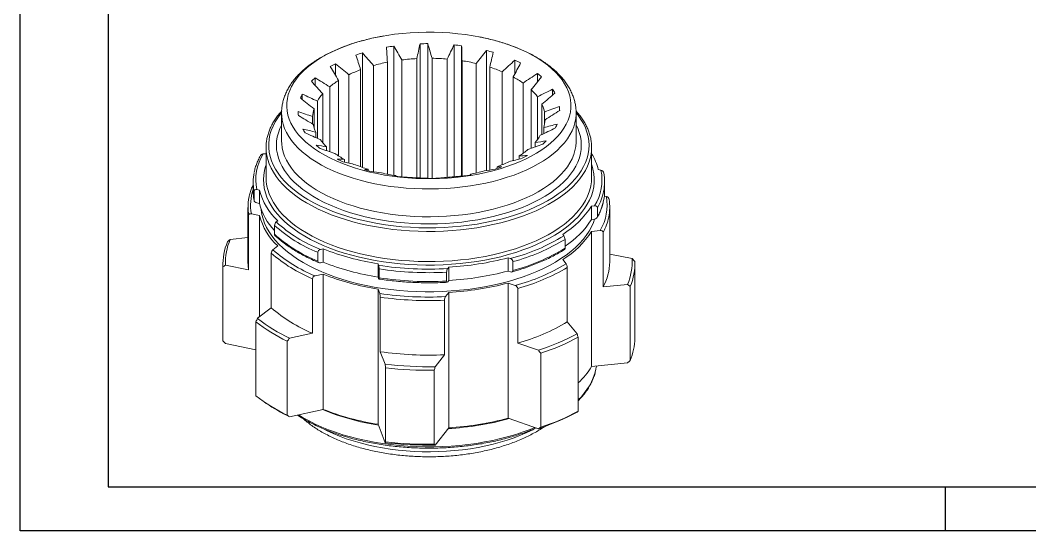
# Model space of a CAD drawing. Header units: millimetres. Extents: x 2521 to 2789, y 1164 to 1354.
# Drawn here: x 2520.6 to 2667.1, y 1164.3 to 1238.3 of the extents above; entities that cross this region are included whole.
import ezdxf

# ---------------------------------------------------------------- set-up
doc = ezdxf.new("R2010")
doc.units = ezdxf.units.MM
doc.linetypes.add('ACAD_ISO05W100', pattern=[33, 24, -3, 0, -3, 0, -3])
doc.layers.add('AM_BOR', color=2, linetype='ACAD_ISO05W100', lineweight=35)

# ---------------------------------------------------------------- blocks, each defined once
blk = doc.blocks.new('A3 ZTL')
for p, q in [((19.57, 280.82), (19.57, 9.78)), ((19.57, 9.78), (401.17, 9.78))]:
    blk.add_line(p, q)
at = {"layer": 'AM_BOR', "color": 135, "linetype": 'Continuous', "lineweight": 25}
for p, q in [((0, 0), (0, 290.61)), ((410.96, 0), (0, 0))]:
    blk.add_line(p, q, dxfattribs=at)
at = {"layer": 'AM_BOR', "color": 135, "lineweight": 25}
blk.add_line((205.48, 9.78), (205.48, 0), dxfattribs=at)

msp = doc.modelspace()

# ---------------------------------------------------------------- linework, layer by layer
at = {"color": 7, "linetype": 'Continuous', "lineweight": 15}
for p, q in [((2574.821, 1215.822), (2574.821, 1234.578)), ((2578.605, 1215.446), (2578.605, 1234.91)), ((2579.729, 1215.402), (2579.729, 1234.932)), ((2583.55, 1215.628), (2583.55, 1234.749)), ((2584.647, 1215.713), (2584.647, 1234.62)), ((2588.247, 1216.522), (2588.247, 1233.934)), ((2570.259, 1216.975), (2570.259, 1233.581)), ((2575.966, 1215.592), (2575.966, 1232.565)), ((2578.148, 1232.757), (2578.148, 1215.467)), ((2580.347, 1215.384), (2580.347, 1232.8)), ((2582.552, 1232.694), (2582.552, 1215.53)), ((2584.698, 1215.716), (2584.698, 1232.443)), ((2592.373, 1230.536), (2592.373, 1232.521)), ((2566.353, 1230.316), (2566.353, 1232.01)), ((2569.989, 1231.151), (2569.989, 1217.073)), ((2571.852, 1216.333), (2571.852, 1231.754)), ((2573.863, 1232.23), (2573.863, 1215.993)), ((2586.774, 1232.047), (2586.774, 1216.177)), ((2588.72, 1216.599), (2588.72, 1231.518)), ((2590.527, 1230.859), (2590.527, 1217.365)), ((2563.369, 1228.883), (2563.369, 1229.972)), ((2566.789, 1229.591), (2566.789, 1218.633)), ((2568.285, 1217.587), (2568.285, 1230.422)), ((2592.141, 1217.969), (2592.141, 1230.088)), ((2595.649, 1229.381), (2595.649, 1230.605)), ((2565.509, 1219.249), (2565.509, 1228.661)), ((2593.555, 1229.211), (2593.555, 1219.013)), ((2594.727, 1219.729), (2594.727, 1228.251)), ((2597.851, 1227.477), (2597.851, 1228.319)), ((2561.511, 1226.843), (2561.511, 1227.606)), ((2563.713, 1221.193), (2563.713, 1226.589)), ((2564.482, 1227.658), (2564.482, 1220.566)), ((2595.651, 1227.215), (2595.651, 1221.009)), ((2563.225, 1225.484), (2563.225, 1222.74)), ((2596.301, 1221.75), (2596.301, 1226.132)), ((2596.674, 1225.008), (2596.674, 1223.216)), ((2598.828, 1225.21), (2598.828, 1225.817)), ((2558.514, 1224.854), (2558.514, 1220.825)), ((2563.02, 1223.265), (2563.02, 1224.348)), ((2601.264, 1220.825), (2601.264, 1224.854)), ((2563.476, 1221.299), (2563.476, 1222.092)), ((2596.552, 1222.74), (2596.552, 1221.872)), ((2595.295, 1220.566), (2595.295, 1219.935)), ((2556.264, 1219.86), (2556.264, 1215.489)), ((2565.05, 1219.401), (2565.05, 1219.973)), ((2603.514, 1215.489), (2603.514, 1219.86)), ((2555.846, 1218.925), (2556.264, 1218.967)), ((2567.636, 1217.737), (2567.636, 1218.136)), ((2592.988, 1218.633), (2592.988, 1218.188)), ((2571.057, 1216.504), (2571.057, 1216.706)), ((2589.788, 1217.073), (2589.788, 1216.817)), ((2604.865, 1216.574), (2604.469, 1216.656)), ((2554.389, 1214.846), (2554.389, 1213.56)), ((2585.914, 1215.993), (2585.914, 1215.885)), ((2605.389, 1213.56), (2605.389, 1214.846)), ((2554.519, 1212.235), (2554.519, 1213.521)), ((2554.912, 1213.761), (2555.308, 1213.679)), ((2555.308, 1213.679), (2555.308, 1211.751)), ((2555.308, 1211.751), (2554.912, 1211.832)), ((2605.65, 1212.748), (2605.347, 1212.81)), ((2553.639, 1211.182), (2553.639, 1203.274)), ((2554.127, 1210.258), (2555.308, 1210.015)), ((2603.931, 1211.41), (2603.513, 1211.367)), ((2603.513, 1211.367), (2603.513, 1209.439)), ((2604.347, 1209.845), (2604.347, 1211.131)), ((2606.139, 1203.274), (2606.139, 1211.182)), ((2553.736, 1202.11), (2553.736, 1210.018)), ((2555.308, 1210.015), (2555.308, 1195.314)), ((2557.729, 1209.068), (2557.966, 1209.251)), ((2603.513, 1209.439), (2603.931, 1209.481)), ((2557.493, 1207.28), (2557.493, 1208.566)), ((2604.761, 1207.83), (2603.513, 1207.703)), ((2603.513, 1207.703), (2603.513, 1188.095)), ((2605.174, 1199.643), (2605.174, 1207.551)), ((2551.068, 1206.545), (2553.639, 1206.807)), ((2599.481, 1207.066), (2599.313, 1207.268)), ((2599.647, 1205.258), (2599.647, 1206.544)), ((2557.024, 1196.633), (2557.024, 1204.54)), ((2557.258, 1205.042), (2557.966, 1205.586)), ((2563.769, 1203.384), (2563.769, 1204.669)), ((2564.159, 1205.077), (2564.55, 1205.163)), ((2564.55, 1205.163), (2564.55, 1203.235)), ((2609.387, 1203.748), (2606.139, 1204.418)), ((2550.001, 1202.953), (2550.001, 1192.217)), ((2564.55, 1203.235), (2564.159, 1203.148)), ((2572.593, 1202.785), (2572.51, 1203)), ((2572.51, 1203), (2572.51, 1201.071)), ((2591.73, 1203.754), (2591.376, 1203.877)), ((2591.376, 1203.877), (2591.376, 1201.948)), ((2592.083, 1202.026), (2592.083, 1203.311)), ((2599.814, 1203.001), (2599.313, 1203.603)), ((2609.776, 1192.217), (2609.776, 1202.953)), ((2550.011, 1191.821), (2550.011, 1202.557)), ((2550.39, 1202.8), (2553.736, 1202.11)), ((2563.381, 1201.241), (2564.55, 1201.499)), ((2564.55, 1201.499), (2564.55, 1181.891)), ((2572.675, 1200.963), (2572.675, 1202.249)), ((2582.462, 1200.494), (2582.462, 1201.78)), ((2582.62, 1202.304), (2582.778, 1202.507)), ((2582.778, 1202.507), (2582.778, 1200.579)), ((2591.376, 1201.948), (2591.73, 1201.826)), ((2599.979, 1194.573), (2599.979, 1202.48)), ((2562.994, 1192.927), (2562.994, 1200.834)), ((2572.51, 1201.071), (2572.593, 1200.856)), ((2582.778, 1200.579), (2582.62, 1200.375)), ((2592.433, 1199.847), (2591.376, 1200.212)), ((2591.376, 1200.212), (2591.376, 1180.604)), ((2608.709, 1200.003), (2605.174, 1199.643)), ((2572.757, 1198.693), (2572.51, 1199.335)), ((2572.51, 1199.335), (2572.51, 1179.728)), ((2582.305, 1198.235), (2582.778, 1198.843)), ((2582.778, 1198.843), (2582.778, 1179.235)), ((2592.783, 1191.498), (2592.783, 1199.405)), ((2609.11, 1188.986), (2609.11, 1199.722)), ((2572.838, 1190.251), (2572.838, 1198.159)), ((2582.149, 1189.805), (2582.149, 1197.712)), ((2555.018, 1195.091), (2557.024, 1196.633)), ((2554.79, 1183.859), (2554.79, 1194.595)), ((2601.398, 1192.867), (2599.979, 1194.573)), ((2559.681, 1192.196), (2562.994, 1192.927)), ((2550.001, 1192.217), (2550.011, 1191.821)), ((2554.79, 1190.514), (2550.39, 1191.421)), ((2559.305, 1181.056), (2559.305, 1191.792)), ((2595.777, 1190.465), (2592.783, 1191.498)), ((2601.559, 1181.616), (2601.559, 1192.352)), ((2573.537, 1188.43), (2572.838, 1190.251)), ((2580.809, 1188.082), (2582.149, 1189.805)), ((2596.117, 1179.29), (2596.117, 1190.026)), ((2603.513, 1188.095), (2608.709, 1188.624)), ((2573.616, 1177.166), (2573.616, 1187.902)), ((2580.657, 1176.829), (2580.657, 1187.565)), ((2555.998, 1182.968), (2556.298, 1182.762)), ((2564.55, 1181.891), (2559.681, 1180.817)), ((2572.51, 1179.728), (2573.537, 1177.051)), ((2591.376, 1180.604), (2595.777, 1179.086)), ((2582.778, 1179.235), (2580.809, 1176.703))]:
    msp.add_line(p, q, dxfattribs=at)
at = {"color": 7, "linetype": 'Continuous', "lineweight": 15, "flags": 128}
for points in [[(2570.263, 1216.573), (2569.255, 1216.866), (2568.281, 1217.187), (2567.343, 1217.536), (2566.445, 1217.912), (2565.589, 1218.312), (2564.778, 1218.737), (2564.015, 1219.185), (2563.302, 1219.654), (2562.64, 1220.143), (2562.033, 1220.65), (2561.483, 1221.174), (2560.99, 1221.714), (2560.556, 1222.266), (2560.184, 1222.83), (2559.873, 1223.404), (2559.626, 1223.986), (2559.442, 1224.574), (2559.322, 1225.167), (2559.267, 1225.762), (2559.277, 1226.358), (2559.352, 1226.953), (2559.492, 1227.544), (2559.696, 1228.131), (2559.963, 1228.71), (2560.293, 1229.282), (2560.684, 1229.842), (2561.136, 1230.391), (2561.647, 1230.925), (2562.216, 1231.444), (2562.84, 1231.946), (2563.517, 1232.429), (2564.247, 1232.892), (2565.025, 1233.332), (2565.85, 1233.75), (2566.719, 1234.143), (2567.63, 1234.511), (2568.58, 1234.851), (2569.564, 1235.164), (2570.582, 1235.447), (2571.628, 1235.701), (2572.701, 1235.925), (2573.796, 1236.116), (2574.911, 1236.276), (2576.041, 1236.404), (2577.183, 1236.499), (2578.334, 1236.56), (2579.489, 1236.588), (2580.646, 1236.583), (2581.801, 1236.545), (2582.949, 1236.473), (2584.088, 1236.368), (2585.214, 1236.23), (2586.323, 1236.06), (2587.411, 1235.859), (2588.476, 1235.626), (2589.514, 1235.363), (2590.522, 1235.07), (2591.496, 1234.748), (2592.434, 1234.399), (2593.332, 1234.024), (2594.188, 1233.623), (2594.999, 1233.198), (2595.762, 1232.75), (2596.475, 1232.281), (2597.137, 1231.792), (2597.744, 1231.285), (2598.294, 1230.761), (2598.787, 1230.222), (2599.221, 1229.67), (2599.593, 1229.105), (2599.904, 1228.531), (2600.151, 1227.949), (2600.335, 1227.361), (2600.455, 1226.768), (2600.51, 1226.173), (2600.5, 1225.577), (2600.425, 1224.983), (2600.285, 1224.391), (2600.081, 1223.805), (2599.814, 1223.225), (2599.484, 1222.654), (2599.093, 1222.093), (2598.641, 1221.545), (2598.13, 1221.01), (2597.561, 1220.491), (2596.937, 1219.989), (2596.26, 1219.507), (2595.53, 1219.044), (2594.752, 1218.603), (2593.927, 1218.185), (2593.058, 1217.792), (2592.147, 1217.425), (2591.197, 1217.084), (2590.213, 1216.772), (2589.195, 1216.488), (2588.149, 1216.234), (2587.076, 1216.011), (2585.981, 1215.819), (2584.866, 1215.659), (2583.736, 1215.532), (2582.594, 1215.437), (2581.443, 1215.375), (2580.288, 1215.347), (2579.131, 1215.352), (2577.976, 1215.391), (2576.828, 1215.463), (2575.689, 1215.568), (2574.563, 1215.705), (2573.454, 1215.875), (2572.366, 1216.077), (2571.301, 1216.31), (2570.263, 1216.573)], [(2603.946, 1209.484), (2603.766, 1208.981), (2603.483, 1208.351), (2603.136, 1207.73), (2602.728, 1207.118), (2602.26, 1206.518), (2601.732, 1205.932), (2601.146, 1205.36), (2600.504, 1204.805), (2599.807, 1204.267), (2599.057, 1203.748), (2598.257, 1203.251), (2597.408, 1202.774), (2596.512, 1202.322), (2595.572, 1201.893), (2594.591, 1201.49), (2593.571, 1201.113), (2592.514, 1200.764), (2591.424, 1200.444), (2590.303, 1200.153), (2589.155, 1199.892), (2587.982, 1199.661), (2586.788, 1199.462), (2585.575, 1199.295), (2584.348, 1199.161), (2583.108, 1199.059), (2581.86, 1198.99), (2580.607, 1198.954), (2579.351, 1198.952), (2578.098, 1198.983), (2576.849, 1199.047), (2575.608, 1199.144), (2574.378, 1199.274), (2573.163, 1199.436), (2571.966, 1199.631), (2570.79, 1199.856), (2569.638, 1200.113), (2568.513, 1200.4), (2567.418, 1200.716), (2566.357, 1201.061), (2565.331, 1201.434), (2564.344, 1201.833), (2563.398, 1202.258), (2562.496, 1202.708), (2561.64, 1203.18), (2560.832, 1203.675), (2560.075, 1204.191), (2559.37, 1204.726), (2558.72, 1205.279), (2558.126, 1205.849), (2557.59, 1206.433), (2557.113, 1207.031), (2556.696, 1207.641), (2556.34, 1208.261), (2556.048, 1208.889), (2555.818, 1209.525), (2555.652, 1210.166), (2555.551, 1210.81), (2555.536, 1210.963)], [(2553.736, 1202.11), (2553.661, 1202.714), (2553.639, 1203.274)], [(2604.14, 1187.74), (2604.143, 1187.758), (2604.209, 1188.166)]]:
    msp.add_lwpolyline(points, dxfattribs=at)
at = {"color": 8, "linetype": 'Continuous', "lineweight": 15, "flags": 128}
for points in [[(2558.5, 1224.877), (2558.412, 1224.769), (2557.972, 1224.179), (2557.593, 1223.578), (2557.276, 1222.967), (2557.022, 1222.349), (2556.832, 1221.724), (2556.706, 1221.095), (2556.645, 1220.464), (2556.648, 1219.832), (2556.717, 1219.2), (2556.85, 1218.572), (2557.047, 1217.948), (2557.307, 1217.33), (2557.631, 1216.72), (2558.017, 1216.12), (2558.463, 1215.531), (2558.97, 1214.956), (2559.534, 1214.394), (2560.156, 1213.849), (2560.832, 1213.322), (2561.562, 1212.813), (2562.342, 1212.325), (2563.172, 1211.859), (2564.048, 1211.416), (2564.968, 1210.998), (2565.93, 1210.605), (2566.931, 1210.239), (2567.968, 1209.901), (2569.038, 1209.591)], [(2569.913, 1215.118), (2568.887, 1215.416), (2567.894, 1215.742), (2566.937, 1216.096), (2566.02, 1216.477), (2565.145, 1216.883), (2564.315, 1217.314), (2563.532, 1217.767), (2562.799, 1218.242), (2562.118, 1218.737), (2561.49, 1219.25), (2560.919, 1219.781), (2560.405, 1220.326), (2559.95, 1220.886), (2559.556, 1221.458), (2559.224, 1222.04), (2558.954, 1222.63), (2558.748, 1223.228), (2558.606, 1223.83), (2558.529, 1224.435), (2558.514, 1224.861)], [(2569.038, 1209.591), (2570.138, 1209.311), (2571.266, 1209.061), (2572.417, 1208.842), (2573.59, 1208.655), (2574.779, 1208.5), (2575.984, 1208.377), (2577.199, 1208.288), (2578.421, 1208.231), (2579.648, 1208.208), (2580.875, 1208.218), (2582.1, 1208.261), (2583.318, 1208.338), (2584.527, 1208.448), (2585.723, 1208.59), (2586.902, 1208.765), (2588.063, 1208.972), (2589.2, 1209.209), (2590.311, 1209.478), (2591.393, 1209.776), (2592.444, 1210.103), (2593.459, 1210.459), (2594.436, 1210.841), (2595.373, 1211.249), (2596.267, 1211.683), (2597.115, 1212.14), (2597.915, 1212.619), (2598.665, 1213.12), (2599.362, 1213.64), (2600.006, 1214.178), (2600.593, 1214.734), (2601.122, 1215.304), (2601.592, 1215.888), (2602.002, 1216.484), (2602.35, 1217.09), (2602.636, 1217.705), (2602.858, 1218.327), (2603.016, 1218.954), (2603.11, 1219.584), (2603.138, 1220.216), (2603.103, 1220.848), (2603.002, 1221.478), (2602.837, 1222.104), (2602.608, 1222.725), (2602.316, 1223.339), (2601.961, 1223.945), (2601.544, 1224.539), (2601.273, 1224.881)], [(2601.264, 1224.86), (2601.26, 1224.666), (2601.208, 1224.06), (2601.091, 1223.457), (2600.909, 1222.857), (2600.663, 1222.264), (2600.355, 1221.678), (2599.984, 1221.102), (2599.552, 1220.538), (2599.061, 1219.987), (2598.511, 1219.45), (2597.905, 1218.93), (2597.244, 1218.428), (2596.53, 1217.945), (2595.766, 1217.483), (2594.953, 1217.044), (2594.095, 1216.629), (2593.194, 1216.238), (2592.252, 1215.874), (2591.272, 1215.537), (2590.259, 1215.228), (2589.213, 1214.948), (2588.139, 1214.699), (2587.041, 1214.48), (2585.92, 1214.293), (2584.781, 1214.138), (2583.628, 1214.015), (2582.463, 1213.925), (2581.29, 1213.869), (2580.113, 1213.846), (2578.935, 1213.856), (2577.76, 1213.9), (2576.592, 1213.977), (2575.433, 1214.087), (2574.288, 1214.23), (2573.161, 1214.405), (2572.053, 1214.612), (2570.969, 1214.849), (2569.913, 1215.118)], [(2569.563, 1210.104), (2568.519, 1210.406), (2567.508, 1210.738), (2566.533, 1211.097), (2565.598, 1211.483), (2564.704, 1211.894), (2563.855, 1212.329), (2563.053, 1212.788), (2562.301, 1213.268), (2561.6, 1213.769), (2560.953, 1214.288), (2560.361, 1214.825), (2559.826, 1215.377), (2559.351, 1215.944), (2558.935, 1216.522), (2558.581, 1217.112), (2558.29, 1217.711), (2558.062, 1218.317), (2557.898, 1218.928), (2557.798, 1219.543), (2557.764, 1220.16), (2557.794, 1220.777), (2557.889, 1221.392), (2558.048, 1222.004), (2558.272, 1222.61), (2558.514, 1223.124)], [(2601.264, 1223.124), (2601.487, 1222.653), (2601.715, 1222.047), (2601.879, 1221.436), (2601.979, 1220.821), (2602.013, 1220.204), (2601.983, 1219.587), (2601.888, 1218.972), (2601.729, 1218.36), (2601.505, 1217.754), (2601.218, 1217.155), (2600.869, 1216.564), (2600.458, 1215.985), (2599.987, 1215.417), (2599.456, 1214.864), (2598.869, 1214.326), (2598.225, 1213.805), (2597.528, 1213.303), (2596.779, 1212.822), (2595.981, 1212.361), (2595.135, 1211.924), (2594.245, 1211.511), (2593.312, 1211.124), (2592.34, 1210.763), (2591.332, 1210.429), (2590.29, 1210.124), (2589.217, 1209.849), (2588.118, 1209.604), (2586.994, 1209.39), (2585.849, 1209.208), (2584.687, 1209.058), (2583.51, 1208.94), (2582.323, 1208.856), (2581.129, 1208.805), (2579.931, 1208.787), (2578.734, 1208.802), (2577.539, 1208.851), (2576.351, 1208.933), (2575.174, 1209.048), (2574.011, 1209.196), (2572.865, 1209.376), (2571.739, 1209.588), (2570.637, 1209.831), (2569.563, 1210.104)], [(2558.514, 1220.825), (2558.529, 1220.406), (2558.606, 1219.801), (2558.748, 1219.198), (2558.954, 1218.601), (2559.224, 1218.01), (2559.556, 1217.428), (2559.95, 1216.857), (2560.405, 1216.297), (2560.919, 1215.751), (2561.49, 1215.221), (2562.118, 1214.707), (2562.799, 1214.212), (2563.532, 1213.737), (2564.315, 1213.284), (2565.145, 1212.854), (2566.02, 1212.447), (2566.937, 1212.067), (2567.894, 1211.713), (2568.887, 1211.386), (2569.913, 1211.088)], [(2569.913, 1211.088), (2570.969, 1210.82), (2572.053, 1210.582), (2573.161, 1210.375), (2574.288, 1210.2), (2575.433, 1210.058), (2576.592, 1209.948), (2577.76, 1209.871), (2578.935, 1209.827), (2580.113, 1209.816), (2581.29, 1209.839), (2582.463, 1209.896), (2583.628, 1209.986), (2584.781, 1210.108), (2585.92, 1210.263), (2587.041, 1210.45), (2588.139, 1210.669), (2589.213, 1210.919), (2590.259, 1211.198), (2591.272, 1211.507), (2592.252, 1211.844), (2593.194, 1212.209), (2594.095, 1212.599), (2594.953, 1213.015), (2595.766, 1213.454), (2596.53, 1213.916), (2597.244, 1214.398), (2597.905, 1214.9), (2598.511, 1215.421), (2599.061, 1215.957), (2599.552, 1216.508), (2599.984, 1217.073), (2600.355, 1217.649), (2600.663, 1218.234), (2600.909, 1218.828), (2601.091, 1219.427), (2601.208, 1220.031), (2601.26, 1220.637), (2601.264, 1220.825)], [(2568.863, 1209.099), (2567.784, 1209.411), (2566.739, 1209.752), (2565.73, 1210.12), (2564.76, 1210.515), (2563.831, 1210.935), (2562.946, 1211.381), (2562.107, 1211.849), (2561.318, 1212.339), (2560.579, 1212.85), (2559.893, 1213.38), (2559.262, 1213.928), (2558.687, 1214.492), (2558.171, 1215.071), (2557.714, 1215.663), (2557.318, 1216.266), (2556.983, 1216.88), (2556.712, 1217.501), (2556.504, 1218.129), (2556.373, 1218.693)], [(2603.4, 1218.67), (2603.346, 1218.415), (2603.167, 1217.785), (2602.925, 1217.161), (2602.619, 1216.543), (2602.25, 1215.935), (2601.821, 1215.338), (2601.331, 1214.753), (2600.783, 1214.182), (2600.177, 1213.626), (2599.516, 1213.088), (2598.801, 1212.568), (2598.034, 1212.068), (2597.217, 1211.59), (2596.353, 1211.134), (2595.444, 1210.702), (2594.492, 1210.296), (2593.5, 1209.915), (2592.471, 1209.562), (2591.407, 1209.237), (2590.312, 1208.941), (2589.188, 1208.675), (2588.038, 1208.44), (2586.867, 1208.236), (2585.676, 1208.063), (2584.469, 1207.924), (2583.25, 1207.816), (2582.021, 1207.742), (2580.787, 1207.701), (2579.55, 1207.694), (2578.315, 1207.72), (2577.083, 1207.779), (2575.859, 1207.871), (2574.646, 1207.996), (2573.448, 1208.154), (2572.267, 1208.343), (2571.107, 1208.564), (2569.971, 1208.817), (2568.863, 1209.099)], [(2568.688, 1204.235), (2567.601, 1204.549), (2566.548, 1204.892), (2565.53, 1205.263), (2564.551, 1205.66), (2563.614, 1206.083), (2562.72, 1206.53), (2561.873, 1207.001), (2561.074, 1207.493), (2560.326, 1208.006), (2559.631, 1208.539), (2558.99, 1209.089), (2558.406, 1209.656), (2557.879, 1210.238), (2557.412, 1210.833), (2557.006, 1211.44), (2556.661, 1212.056), (2556.379, 1212.682), (2556.16, 1213.313), (2556.005, 1213.95), (2555.915, 1214.59), (2555.889, 1215.232), (2555.928, 1215.873), (2556.031, 1216.513), (2556.199, 1217.149), (2556.264, 1217.344)], [(2603.514, 1217.344), (2603.516, 1217.338), (2603.702, 1216.704), (2603.825, 1216.065), (2603.883, 1215.424), (2603.877, 1214.782), (2603.806, 1214.141), (2603.67, 1213.503), (2603.47, 1212.87), (2603.207, 1212.242), (2602.881, 1211.623), (2602.493, 1211.013), (2602.043, 1210.415), (2601.535, 1209.829), (2600.967, 1209.257), (2600.343, 1208.702), (2599.664, 1208.164), (2598.932, 1207.644), (2598.148, 1207.145), (2597.315, 1206.668), (2596.435, 1206.214), (2595.51, 1205.784), (2594.543, 1205.379), (2593.537, 1205), (2592.494, 1204.649), (2591.417, 1204.326), (2590.309, 1204.032), (2589.173, 1203.769), (2588.012, 1203.536), (2586.829, 1203.335), (2585.627, 1203.165), (2584.409, 1203.028), (2583.18, 1202.923), (2581.942, 1202.852), (2580.698, 1202.814), (2579.452, 1202.809), (2578.207, 1202.837), (2576.966, 1202.898), (2575.734, 1202.993), (2574.513, 1203.121), (2573.306, 1203.281), (2572.117, 1203.473), (2570.949, 1203.696), (2569.805, 1203.951), (2568.688, 1204.235)], [(2556.383, 1214.268), (2556.504, 1213.758), (2556.712, 1213.13), (2556.983, 1212.508), (2557.318, 1211.895), (2557.714, 1211.291), (2558.171, 1210.699), (2558.687, 1210.121), (2559.262, 1209.556), (2559.893, 1209.009), (2560.579, 1208.478), (2561.318, 1207.968), (2562.107, 1207.477), (2562.946, 1207.009), (2563.831, 1206.564), (2564.76, 1206.143), (2565.73, 1205.748), (2566.739, 1205.38), (2567.784, 1205.039), (2568.863, 1204.727)], [(2568.863, 1204.727), (2569.971, 1204.445), (2571.107, 1204.193), (2572.267, 1203.972), (2573.448, 1203.782), (2574.646, 1203.624), (2575.859, 1203.499), (2577.083, 1203.407), (2578.315, 1203.348), (2579.55, 1203.322), (2580.787, 1203.33), (2582.021, 1203.371), (2583.25, 1203.445), (2584.469, 1203.552), (2585.676, 1203.692), (2586.867, 1203.864), (2588.038, 1204.068), (2589.188, 1204.303), (2590.312, 1204.569), (2591.407, 1204.865), (2592.471, 1205.19), (2593.5, 1205.544), (2594.492, 1205.924), (2595.444, 1206.331), (2596.353, 1206.763), (2597.217, 1207.218), (2598.034, 1207.697), (2598.801, 1208.197), (2599.516, 1208.716), (2600.177, 1209.255), (2600.783, 1209.81), (2601.331, 1210.381), (2601.821, 1210.966), (2602.25, 1211.564), (2602.619, 1212.172), (2602.925, 1212.789), (2603.167, 1213.414), (2603.346, 1214.044), (2603.403, 1214.313)], [(2560.952, 1181.098), (2561.64, 1180.68), (2562.496, 1180.207), (2563.398, 1179.758), (2564.344, 1179.333), (2565.331, 1178.933), (2566.357, 1178.561), (2567.418, 1178.216), (2568.513, 1177.899), (2569.638, 1177.612), (2570.79, 1177.356), (2571.966, 1177.13), (2573.163, 1176.936), (2574.378, 1176.773), (2575.608, 1176.643), (2576.849, 1176.546), (2578.098, 1176.482), (2579.351, 1176.451), (2580.607, 1176.454), (2581.86, 1176.489), (2583.108, 1176.558), (2584.348, 1176.66), (2585.575, 1176.795), (2586.788, 1176.962), (2587.982, 1177.161), (2589.155, 1177.391), (2590.303, 1177.652), (2591.424, 1177.943), (2592.514, 1178.264), (2593.571, 1178.613), (2594.591, 1178.989), (2595.267, 1179.262)], [(2564.606, 1179.055), (2565.145, 1178.781), (2566.02, 1178.375), (2566.937, 1177.994), (2567.894, 1177.64), (2568.887, 1177.314), (2569.913, 1177.016), (2570.969, 1176.748), (2572.053, 1176.51), (2573.161, 1176.303), (2574.288, 1176.128), (2575.433, 1175.985), (2576.592, 1175.875), (2577.76, 1175.798), (2578.935, 1175.754), (2580.113, 1175.744), (2581.29, 1175.767), (2582.463, 1175.824), (2583.628, 1175.913), (2584.781, 1176.036), (2585.92, 1176.191), (2587.041, 1176.378), (2588.139, 1176.597), (2589.213, 1176.846), (2590.259, 1177.126), (2591.272, 1177.435), (2592.252, 1177.772), (2593.194, 1178.136), (2594.095, 1178.527), (2594.953, 1178.942), (2595.129, 1179.034)]]:
    msp.add_lwpolyline(points, dxfattribs=at)
at = {"color": 7, "linetype": 'Continuous', "lineweight": 15}
for centre, radius, start, end in [((2579.831, 1201.082), 31.72, 93.04149, 96.99983), ((2579.897, 1200.378), 32.425, 85.30384, 89.20456), ((2580.404, 1204.287), 28.482, 77.07555, 81.32859), ((2576.669, 1213.158), 19.192, 110.36945, 115.90355), ((2578.991, 1206.077), 26.651, 101.09249, 105.53825), ((2582.277, 1211.057), 21.451, 67.38195, 72.52023), ((2573.165, 1219.474), 11.958, 122.21872, 129.80631), ((2585.53, 1217.862), 13.899, 54.73612, 61.59926), ((2589.177, 1222.369), 8.087, 36.81468, 46.66509), ((2569.678, 1223.112), 6.904, 138.81066, 149.7577), ((2567.665, 1224.095), 4.652, 162.62781, 176.87537), ((2591.75, 1224.001), 5.026, 11.55846, 25.08993), ((2592.112, 1224.129), 4.652, 342.62781, 356.87537), ((2568.027, 1224.223), 5.026, 191.55846, 205.08993), ((2562.59, 1219.86), 6.326, 169.13459, 190.63525), ((2570.6, 1225.855), 8.087, 216.81468, 226.66509), ((2590.099, 1225.112), 6.904, 318.81066, 329.7577), ((2597.186, 1219.86), 6.327, 349.15451, 10.85143), ((2586.612, 1228.75), 11.958, 302.21872, 309.80631), ((2561.883, 1215.167), 7.111, 148.09716, 191.40602), ((2574.247, 1230.362), 13.899, 234.73612, 241.59926), ((2583.108, 1235.065), 19.192, 290.36945, 295.90355), ((2596.743, 1214.814), 7.943, 13.40741, 31.52387), ((2561.223, 1214.846), 6.834, 168.46415, 191.18351), ((2577.5, 1237.166), 21.451, 247.38195, 252.52023), ((2579.373, 1243.937), 28.482, 257.07555, 261.32859), ((2580.786, 1242.146), 26.651, 281.09249, 285.53825), ((2597.894, 1215.168), 7.111, 328.09716, 11.40602), ((2598.554, 1214.846), 6.834, 348.46415, 11.18351), ((2562.623, 1215.494), 6.359, 180.04288, 191.11102), ((2579.88, 1247.845), 32.425, 265.30384, 269.20456), ((2579.946, 1247.142), 31.72, 273.04149, 276.99983), ((2597.179, 1215.491), 6.335, 349.27512, 359.97699), ((2561.22, 1213.562), 6.832, 180.0164, 191.2036), ((2564.196, 1216.002), 9.187, 194.64829, 227.30317), ((2598.515, 1213.566), 6.873, 348.46722, 359.95083), ((2560.67, 1211.182), 7.031, 168.4082, 189.53259), ((2563.959, 1213.976), 8.933, 194.42376, 223.62753), ((2598.464, 1211.508), 7.292, 329.71314, 9.79005), ((2599.107, 1211.181), 7.031, 348.4082, 9.53259), ((2592.322, 1218.632), 13.342, 301.59905, 327.01102), ((2564.196, 1212.338), 9.187, 194.64829, 227.30317), ((2571.622, 1224.272), 20.595, 227.5803, 248.75509), ((2592.483, 1216.573), 13.137, 303.05198, 327.10535), ((2571.487, 1224.104), 20.911, 227.9941, 248.34129), ((2592.322, 1214.968), 13.342, 301.59905, 327.01102), ((2558.301, 1202.93), 8.299, 156.92328, 182.57991), ((2558.58, 1203.253), 8.202, 156.33617, 183.16701), ((2571.487, 1222.818), 20.911, 227.9941, 248.34129), ((2584.578, 1231.218), 28.38, 284.59712, 301.67587), ((2584.657, 1231.159), 28.82, 284.93107, 301.34193), ((2571.219, 1220.744), 21.542, 228.78051, 247.55488), ((2571.353, 1220.914), 21.227, 228.39392, 247.94146), ((2578.104, 1239.308), 36.737, 248.34955, 261.24142), ((2584.657, 1229.873), 28.82, 284.93107, 301.34193), ((2578.104, 1237.379), 36.737, 248.34955, 261.24142), ((2580.319, 1245.637), 43.199, 273.26372, 284.83123), ((2584.735, 1228.076), 29.26, 285.25371, 301.01928), ((2598.529, 1203.352), 7.61, 330.8336, 359.41661), ((2601.197, 1203.295), 8.202, 336.33617, 3.16701), ((2601.476, 1202.975), 8.299, 336.92328, 2.57991), ((2578.104, 1235.644), 36.737, 248.34955, 261.24142), ((2579.888, 1250.127), 47.901, 261.23959, 273.26881), ((2579.887, 1250.36), 48.649, 261.47445, 273.03395), ((2580.319, 1243.708), 43.199, 273.26372, 284.83123), ((2584.814, 1228.015), 29.699, 285.56565, 300.70734), ((2579.887, 1249.074), 48.649, 261.47445, 273.03395), ((2580.319, 1241.972), 43.199, 273.26372, 284.83123), ((2579.886, 1247.57), 49.395, 261.7014, 272.807), ((2579.885, 1247.8), 50.139, 261.92085, 272.58755), ((2571.219, 1212.837), 21.542, 228.78051, 247.55488), ((2569.939, 1213.959), 24.585, 231.96322, 244.37217), ((2570.07, 1214.133), 24.273, 231.67571, 244.65967), ((2584.814, 1220.108), 29.699, 285.56565, 300.70734), ((2585.481, 1222.338), 33.495, 287.90129, 298.37171), ((2585.557, 1222.27), 33.929, 288.13318, 298.13981), ((2601.437, 1192.251), 8.339, 336.95265, 359.76484), ((2579.885, 1239.893), 50.139, 261.92085, 272.58755), ((2579.878, 1244.647), 56.573, 263.56498, 270.94342), ((2579.877, 1244.867), 57.308, 263.7283, 270.7801), ((2593.948, 1194.034), 11.259, 312.53045, 328.16473), ((2569.939, 1203.223), 24.585, 231.96322, 244.37217), ((2570.905, 1204.258), 25.989, 235.80215, 244.41433), ((2578.104, 1216.036), 36.737, 248.34955, 261.24142), ((2585.481, 1210.959), 33.495, 287.90129, 298.37171), ((2585.557, 1211.534), 33.929, 288.13318, 298.13981), ((2580.319, 1222.365), 43.199, 273.26372, 284.83123), ((2579.878, 1233.268), 56.573, 263.56498, 270.94342), ((2579.877, 1234.131), 57.308, 263.7283, 270.7801)]:
    msp.add_arc(centre, radius, start, end, dxfattribs=at)
at = {"color": 8, "linetype": 'Continuous', "lineweight": 15}
for centre, radius, start, end in [((2561.035, 1211.505), 7.02, 161.2287, 190.22503), ((2597.548, 1215.093), 7.869, 329.76594, 348.165), ((2597.548, 1213.807), 7.869, 329.76617, 348.15368), ((2598.152, 1211.41), 8.013, 331.20871, 348.18049), ((2595.416, 1189.775), 8.958, 313.29183, 346.86891), ((2578.064, 1215.054), 35.878, 247.67425, 261.17435), ((2580.339, 1221.35), 42.313, 273.16338, 285.35198)]:
    msp.add_arc(centre, radius, start, end, dxfattribs=at)
at = {"color": 7, "linetype": 'Continuous', "lineweight": 15}
for points, knots in [([(2573.368, 1236.043), (2573.12, 1236.001), (2572.518, 1235.897), (2571.586, 1235.699), (2570.571, 1235.454), (2569.581, 1235.18), (2568.617, 1234.878), (2567.682, 1234.547), (2566.779, 1234.19), (2565.91, 1233.807), (2565.077, 1233.397), (2564.283, 1232.962), (2563.53, 1232.501), (2562.821, 1232.017), (2562.157, 1231.51), (2561.543, 1230.981), (2560.979, 1230.431), (2560.469, 1229.862), (2560.015, 1229.276), (2559.619, 1228.677), (2559.283, 1228.065), (2559.006, 1227.445), (2558.791, 1226.819), (2558.635, 1226.189), (2558.544, 1225.559), (2558.506, 1225.115), (2558.515, 1224.884), (2558.516, 1224.862)], [0, 0, 0, 0, 0.0297744, 0.0721212, 0.1145126, 0.156955, 0.1994549, 0.2420181, 0.2846495, 0.3273525, 0.3701281, 0.4129729, 0.4558784, 0.4988272, 0.5417852, 0.5846984, 0.6275021, 0.6701151, 0.7124442, 0.754394, 0.7958813, 0.8368514, 0.87729, 0.91723, 0.956749, 0.9959614, 1, 1, 1, 1]), ([(2601.257, 1224.862), (2601.257, 1225.007), (2601.256, 1225.361), (2601.187, 1225.922), (2601.062, 1226.542), (2600.877, 1227.156), (2600.637, 1227.762), (2600.339, 1228.361), (2599.985, 1228.95), (2599.574, 1229.528), (2599.108, 1230.094), (2598.587, 1230.645), (2598.012, 1231.179), (2597.386, 1231.695), (2596.711, 1232.191), (2595.99, 1232.664), (2595.224, 1233.115), (2594.417, 1233.541), (2593.572, 1233.942), (2592.691, 1234.317), (2591.776, 1234.665), (2590.83, 1234.985), (2589.856, 1235.279), (2588.855, 1235.542), (2587.965, 1235.751), (2587.4, 1235.86), (2587.185, 1235.901)], [0, 0, 0, 0, 0.0280125, 0.0682774, 0.108602, 0.149136, 0.1900089, 0.2313196, 0.2731279, 0.3154505, 0.3582624, 0.4015045, 0.4450956, 0.4889467, 0.532972, 0.577098, 0.6212662, 0.6654241, 0.7095453, 0.7536146, 0.7976242, 0.8415717, 0.885458, 0.9292864, 0.9730618, 1, 1, 1, 1]), ([(2558.527, 1225.152), (2558.403, 1225.014), (2558.113, 1224.69), (2557.719, 1224.163), (2557.336, 1223.578), (2557.012, 1222.982), (2556.743, 1222.379), (2556.538, 1221.769), (2556.42, 1221.344), (2556.387, 1221.121), (2556.384, 1221.104)], [0, 0, 0, 0, 0.1094706, 0.2568937, 0.404025, 0.5507804, 0.6970862, 0.8428955, 0.9882041, 1, 1, 1, 1]), ([(2603.391, 1221.103), (2603.386, 1221.135), (2603.35, 1221.372), (2603.227, 1221.811), (2603.019, 1222.416), (2602.749, 1223.014), (2602.424, 1223.606), (2602.041, 1224.187), (2601.653, 1224.703), (2601.369, 1225.019), (2601.252, 1225.15)], [0, 0, 0, 0, 0.0229948, 0.1675145, 0.3123562, 0.4576269, 0.6033782, 0.7496085, 0.8962752, 1, 1, 1, 1]), ([(2555.472, 1218.703), (2555.433, 1218.635), (2555.276, 1218.362), (2555.041, 1217.878), (2554.794, 1217.25), (2554.626, 1216.712), (2554.562, 1216.383), (2554.54, 1216.267)], [0, 0, 0, 0, 0.0863776, 0.3449325, 0.6028844, 0.860038, 1, 1, 1, 1]), ([(2555.474, 1218.702), (2555.484, 1218.719), (2555.51, 1218.769), (2555.592, 1218.837), (2555.709, 1218.901), (2555.8, 1218.917), (2555.846, 1218.925)], [0, 0, 0, 0, 0.1377531, 0.4003143, 0.6913824, 1, 1, 1, 1]), ([(2605.258, 1216.171), (2605.258, 1216.262), (2605.209, 1216.359), (2605.06, 1216.504), (2604.962, 1216.554), (2604.865, 1216.574)], [0, 0, 0, 0, 0.5, 0.5, 1, 1, 1, 1]), ([(2554.389, 1214.435), (2554.336, 1214.324), (2554.183, 1214.003), (2553.996, 1213.463), (2553.851, 1212.978), (2553.803, 1212.706), (2553.793, 1212.649)], [0, 0, 0, 0, 0.1897826, 0.5487506, 0.9066535, 1, 1, 1, 1]), ([(2554.519, 1213.521), (2554.519, 1213.611), (2554.568, 1213.687), (2554.717, 1213.771), (2554.815, 1213.781), (2554.912, 1213.761)], [0, 0, 0, 0, 0.5, 0.5, 1, 1, 1, 1]), ([(2554.912, 1211.832), (2554.815, 1211.852), (2554.718, 1211.902), (2554.568, 1212.048), (2554.519, 1212.144), (2554.519, 1212.235)], [0, 0, 0, 0, 0.5, 0.5, 1, 1, 1, 1]), ([(2604.315, 1209.72), (2604.35, 1209.783), (2604.504, 1210.05), (2604.735, 1210.528), (2604.983, 1211.156), (2605.151, 1211.694), (2605.215, 1212.022), (2605.237, 1212.138)], [0, 0, 0, 0, 0.0797607, 0.3403774, 0.6003864, 0.8595906, 1, 1, 1, 1]), ([(2606.041, 1212.346), (2606.041, 1212.436), (2605.993, 1212.532), (2605.845, 1212.677), (2605.748, 1212.728), (2605.65, 1212.748)], [0, 0, 0, 0, 0.5, 0.5, 1, 1, 1, 1]), ([(2553.736, 1210.018), (2553.736, 1210.108), (2553.784, 1210.184), (2553.932, 1210.268), (2554.029, 1210.278), (2554.127, 1210.258)], [0, 0, 0, 0, 0.5, 0.5, 1, 1, 1, 1]), ([(2604.347, 1211.131), (2604.347, 1211.221), (2604.295, 1211.302), (2604.137, 1211.401), (2604.034, 1211.42), (2603.931, 1211.41)], [0, 0, 0, 0, 0.5, 0.5, 1, 1, 1, 1]), ([(2557.493, 1208.566), (2557.493, 1208.656), (2557.523, 1208.765), (2557.612, 1208.949), (2557.671, 1209.023), (2557.729, 1209.068)], [0, 0, 0, 0, 0.5, 0.5, 1, 1, 1, 1]), ([(2603.931, 1209.481), (2604.034, 1209.492), (2604.136, 1209.531), (2604.295, 1209.663), (2604.347, 1209.754), (2604.347, 1209.845)], [0, 0, 0, 0, 0.5, 0.5, 1, 1, 1, 1]), ([(2605.174, 1207.551), (2605.174, 1207.641), (2605.123, 1207.722), (2604.967, 1207.821), (2604.864, 1207.84), (2604.761, 1207.83)], [0, 0, 0, 0, 0.5, 0.5, 1, 1, 1, 1]), ([(2557.547, 1207.124), (2557.535, 1207.136), (2557.506, 1207.163), (2557.494, 1207.228), (2557.493, 1207.272), (2557.493, 1207.28)], [0, 0, 0, 0, 0.396326, 0.8908822, 1, 1, 1, 1]), ([(2557.544, 1207.121), (2557.613, 1207.056), (2557.879, 1206.804), (2558.377, 1206.377), (2559.057, 1205.848), (2559.785, 1205.337), (2560.559, 1204.846), (2561.377, 1204.374), (2562.238, 1203.925), (2563.085, 1203.519), (2563.662, 1203.274), (2563.925, 1203.163)], [0, 0, 0, 0, 0.0428396, 0.16494, 0.2870933, 0.4092982, 0.5315253, 0.6537488, 0.7759542, 0.8981332, 1, 1, 1, 1]), ([(2599.647, 1206.544), (2599.647, 1206.635), (2599.627, 1206.746), (2599.563, 1206.937), (2599.522, 1207.016), (2599.481, 1207.066)], [0, 0, 0, 0, 0.5, 0.5, 1, 1, 1, 1]), ([(2557.024, 1204.54), (2557.024, 1204.631), (2557.053, 1204.739), (2557.142, 1204.922), (2557.2, 1204.997), (2557.258, 1205.042)], [0, 0, 0, 0, 0.5, 0.5, 1, 1, 1, 1]), ([(2563.769, 1204.669), (2563.769, 1204.76), (2563.818, 1204.857), (2563.966, 1205.004), (2564.062, 1205.055), (2564.159, 1205.077)], [0, 0, 0, 0, 0.5, 0.5, 1, 1, 1, 1]), ([(2591.926, 1201.813), (2592.064, 1201.852), (2592.558, 1201.99), (2593.39, 1202.247), (2594.407, 1202.594), (2595.391, 1202.967), (2596.341, 1203.363), (2597.253, 1203.783), (2598.125, 1204.227), (2598.909, 1204.661), (2599.382, 1204.957), (2599.594, 1205.09)], [0, 0, 0, 0, 0.0469639, 0.1687766, 0.2906255, 0.41251, 0.5344323, 0.6563938, 0.7783947, 0.9004337, 1, 1, 1, 1]), ([(2599.594, 1205.089), (2599.596, 1205.089), (2599.614, 1205.09), (2599.635, 1205.139), (2599.647, 1205.207), (2599.647, 1205.25), (2599.647, 1205.258)], [0, 0, 0, 0, 0.0420092, 0.5052924, 0.9105785, 1, 1, 1, 1]), ([(2564.159, 1203.148), (2564.062, 1203.127), (2563.967, 1203.135), (2563.818, 1203.218), (2563.769, 1203.293), (2563.769, 1203.384)], [0, 0, 0, 0, 0.5, 0.5, 1, 1, 1, 1]), ([(2592.083, 1203.311), (2592.083, 1203.402), (2592.038, 1203.504), (2591.905, 1203.664), (2591.818, 1203.724), (2591.73, 1203.754)], [0, 0, 0, 0, 0.5, 0.5, 1, 1, 1, 1]), ([(2599.979, 1202.48), (2599.979, 1202.571), (2599.959, 1202.681), (2599.896, 1202.872), (2599.855, 1202.951), (2599.814, 1203.001)], [0, 0, 0, 0, 0.5, 0.5, 1, 1, 1, 1]), ([(2572.675, 1202.249), (2572.675, 1202.34), (2572.665, 1202.453), (2572.634, 1202.649), (2572.613, 1202.731), (2572.593, 1202.785)], [0, 0, 0, 0, 0.5, 0.5, 1, 1, 1, 1]), ([(2582.462, 1201.78), (2582.462, 1201.87), (2582.482, 1201.982), (2582.542, 1202.173), (2582.581, 1202.253), (2582.62, 1202.304)], [0, 0, 0, 0, 0.5, 0.5, 1, 1, 1, 1]), ([(2591.73, 1201.826), (2591.818, 1201.796), (2591.904, 1201.795), (2592.039, 1201.864), (2592.083, 1201.935), (2592.083, 1202.026)], [0, 0, 0, 0, 0.5, 0.5, 1, 1, 1, 1]), ([(2562.994, 1200.834), (2562.994, 1200.924), (2563.042, 1201.021), (2563.188, 1201.168), (2563.285, 1201.22), (2563.381, 1201.241)], [0, 0, 0, 0, 0.5, 0.5, 1, 1, 1, 1]), ([(2572.593, 1200.856), (2572.613, 1200.803), (2572.633, 1200.78), (2572.665, 1200.813), (2572.675, 1200.872), (2572.675, 1200.963)], [0, 0, 0, 0, 0.5, 0.5, 1, 1, 1, 1]), ([(2572.634, 1200.792), (2572.786, 1200.769), (2573.327, 1200.687), (2574.267, 1200.566), (2575.459, 1200.441), (2576.66, 1200.346), (2577.869, 1200.281), (2579.083, 1200.246), (2580.298, 1200.242), (2581.452, 1200.264), (2582.198, 1200.301), (2582.541, 1200.318)], [0, 0, 0, 0, 0.0474511, 0.168809, 0.2901614, 0.4115026, 0.5328354, 0.6541628, 0.7754875, 0.8968123, 1, 1, 1, 1]), ([(2582.62, 1200.375), (2582.58, 1200.325), (2582.542, 1200.304), (2582.482, 1200.342), (2582.462, 1200.403), (2582.462, 1200.494)], [0, 0, 0, 0, 0.5, 0.5, 1, 1, 1, 1]), ([(2572.838, 1198.159), (2572.838, 1198.249), (2572.828, 1198.361), (2572.797, 1198.557), (2572.777, 1198.64), (2572.757, 1198.693)], [0, 0, 0, 0, 0.5, 0.5, 1, 1, 1, 1]), ([(2592.783, 1199.405), (2592.783, 1199.496), (2592.74, 1199.597), (2592.607, 1199.757), (2592.52, 1199.817), (2592.433, 1199.847)], [0, 0, 0, 0, 0.5, 0.5, 1, 1, 1, 1]), ([(2582.149, 1197.712), (2582.149, 1197.802), (2582.168, 1197.913), (2582.227, 1198.104), (2582.266, 1198.185), (2582.305, 1198.235)], [0, 0, 0, 0, 0.5, 0.5, 1, 1, 1, 1]), ([(2601.559, 1183.149), (2601.725, 1183.322), (2602.07, 1183.682), (2602.528, 1184.247), (2602.947, 1184.835), (2603.309, 1185.434), (2603.614, 1186.042), (2603.86, 1186.658), (2604.034, 1187.206), (2604.102, 1187.551), (2604.128, 1187.688)], [0, 0, 0, 0, 0.12339996, 0.25600374, 0.3883952, 0.52050306, 0.6522585, 0.783607, 0.91452212, 1, 1, 1, 1]), ([(2560.799, 1181.064), (2560.998, 1180.935), (2561.445, 1180.644), (2562.194, 1180.216), (2563.034, 1179.775), (2563.916, 1179.358), (2564.835, 1178.964), (2565.789, 1178.593), (2566.777, 1178.248), (2567.795, 1177.928), (2568.842, 1177.635), (2569.915, 1177.369), (2571.012, 1177.13), (2572.129, 1176.919), (2573.265, 1176.737), (2574.416, 1176.584), (2575.581, 1176.461), (2576.755, 1176.366), (2577.937, 1176.302), (2579.123, 1176.268), (2580.311, 1176.263), (2581.498, 1176.289), (2582.681, 1176.345), (2583.858, 1176.43), (2585.026, 1176.545), (2586.181, 1176.69), (2587.321, 1176.864), (2588.444, 1177.066), (2589.547, 1177.297), (2590.627, 1177.555), (2591.681, 1177.841), (2592.708, 1178.152), (2593.704, 1178.491), (2594.628, 1178.836), (2595.201, 1179.08), (2595.467, 1179.193)], [0, 0, 0, 0, 0.02445814, 0.05513783, 0.08581278, 0.11648064, 0.14714005, 0.17779039, 0.20843154, 0.23906374, 0.26968747, 0.30030336, 0.33091214, 0.3615146, 0.39211153, 0.42270376, 0.45329209, 0.48387733, 0.51446029, 0.54504174, 0.57562248, 0.60620328, 0.63678471, 0.6673675, 0.69795246, 0.72854038, 0.75913209, 0.78972841, 0.8203302, 0.8509383, 0.88155358, 0.91217688, 0.942809, 0.97345068, 1, 1, 1, 1]), ([(2561.674, 1180.523), (2561.706, 1180.492), (2561.931, 1180.282), (2562.394, 1179.912), (2563.065, 1179.415), (2563.788, 1178.942), (2564.553, 1178.492), (2565.36, 1178.066), (2566.205, 1177.665), (2567.086, 1177.29), (2568.001, 1176.942), (2568.947, 1176.621), (2569.921, 1176.328), (2570.922, 1176.064), (2571.945, 1175.828), (2572.989, 1175.621), (2574.05, 1175.444), (2575.127, 1175.297), (2576.216, 1175.18), (2577.315, 1175.094), (2578.42, 1175.038), (2579.529, 1175.012), (2580.638, 1175.018), (2581.746, 1175.054), (2582.849, 1175.121), (2583.944, 1175.218), (2585.029, 1175.345), (2586.1, 1175.503), (2587.155, 1175.69), (2588.191, 1175.907), (2589.206, 1176.152), (2590.197, 1176.427), (2591.16, 1176.729), (2592.095, 1177.059), (2592.998, 1177.416), (2593.867, 1177.8), (2594.701, 1178.21), (2595.493, 1178.646), (2596.149, 1179.041), (2596.523, 1179.301), (2596.662, 1179.397)], [0, 0, 0, 0, 0.0045912, 0.031789, 0.0590949, 0.0864633, 0.1138578, 0.141246, 0.1686113, 0.1959445, 0.2232407, 0.2504983, 0.277718, 0.3049018, 0.3320526, 0.3591741, 0.3862699, 0.4133439, 0.4404001, 0.4674425, 0.4944749, 0.5215012, 0.5485253, 0.5755508, 0.6025805, 0.6296183, 0.6566682, 0.6837341, 0.7108201, 0.7379305, 0.7650694, 0.7922409, 0.8194493, 0.8466981, 0.8739907, 0.9013291, 0.9287139, 0.9561431, 0.9836111, 1, 1, 1, 1])]:
    msp.add_open_spline(points, degree=3, knots=knots, dxfattribs=at)
for points in [[(2574.821, 1234.578), (2574.463, 1234.515), (2574.105, 1234.458), (2573.746, 1234.407)], [(2573.746, 1234.407), (2573.785, 1233.68), (2573.824, 1232.955), (2573.863, 1232.23)], [(2575.966, 1232.565), (2575.584, 1233.235), (2575.202, 1233.906), (2574.821, 1234.578)], [(2578.605, 1234.91), (2578.453, 1234.191), (2578.301, 1233.474), (2578.148, 1232.757)], [(2579.729, 1234.932), (2579.354, 1234.919), (2578.979, 1234.912), (2578.605, 1234.91)], [(2580.347, 1232.8), (2580.141, 1233.51), (2579.935, 1234.22), (2579.729, 1234.932)], [(2583.55, 1234.749), (2583.218, 1234.063), (2582.885, 1233.378), (2582.552, 1232.694)], [(2584.647, 1234.62), (2584.282, 1234.658), (2583.916, 1234.7), (2583.55, 1234.749)], [(2584.698, 1232.443), (2584.681, 1233.168), (2584.664, 1233.894), (2584.647, 1234.62)], [(2588.247, 1233.934), (2587.756, 1233.304), (2587.266, 1232.675), (2586.774, 1232.047)], [(2589.242, 1233.663), (2588.91, 1233.748), (2588.578, 1233.838), (2588.247, 1233.934)], [(2570.259, 1233.581), (2569.941, 1233.473), (2569.624, 1233.37), (2569.307, 1233.273)], [(2569.307, 1233.273), (2569.534, 1232.564), (2569.761, 1231.857), (2569.989, 1231.151)], [(2571.852, 1231.754), (2571.32, 1232.362), (2570.789, 1232.971), (2570.259, 1233.581)], [(2588.72, 1231.518), (2588.894, 1232.232), (2589.068, 1232.947), (2589.242, 1233.663)], [(2592.373, 1232.521), (2591.758, 1231.965), (2591.143, 1231.411), (2590.527, 1230.859)], [(2593.198, 1232.127), (2592.923, 1232.252), (2592.648, 1232.384), (2592.373, 1232.521)], [(2566.353, 1232.01), (2566.098, 1231.863), (2565.843, 1231.722), (2565.588, 1231.585)], [(2565.588, 1231.585), (2565.988, 1230.92), (2566.388, 1230.255), (2566.789, 1229.591)], [(2568.285, 1230.422), (2567.64, 1230.95), (2566.996, 1231.48), (2566.353, 1232.01)], [(2592.141, 1230.088), (2592.494, 1230.767), (2592.846, 1231.446), (2593.198, 1232.127)], [(2563.369, 1229.972), (2563.194, 1229.796), (2563.019, 1229.625), (2562.844, 1229.46)], [(2562.844, 1229.46), (2563.39, 1228.858), (2563.935, 1228.258), (2564.482, 1227.658)], [(2565.509, 1228.661), (2564.795, 1229.097), (2564.082, 1229.534), (2563.369, 1229.972)], [(2595.649, 1230.605), (2594.952, 1230.139), (2594.254, 1229.674), (2593.555, 1229.211)], [(2594.727, 1228.251), (2595.235, 1228.871), (2595.742, 1229.493), (2596.248, 1230.115)], [(2596.248, 1230.115), (2596.048, 1230.273), (2595.849, 1230.436), (2595.649, 1230.605)], [(2597.851, 1228.319), (2597.118, 1227.95), (2596.385, 1227.581), (2595.651, 1227.215)], [(2598.183, 1227.765), (2598.072, 1227.944), (2597.961, 1228.129), (2597.851, 1228.319)], [(2561.511, 1227.606), (2561.428, 1227.412), (2561.345, 1227.224), (2561.262, 1227.041)], [(2561.262, 1227.041), (2561.915, 1226.521), (2562.57, 1226.002), (2563.225, 1225.484)], [(2563.713, 1226.589), (2562.978, 1226.926), (2562.244, 1227.266), (2561.511, 1227.606)], [(2596.301, 1226.132), (2596.929, 1226.675), (2597.557, 1227.22), (2598.183, 1227.765)], [(2563.02, 1224.348), (2562.314, 1224.588), (2561.61, 1224.83), (2560.906, 1225.073)], [(2560.906, 1225.073), (2560.92, 1224.875), (2560.934, 1224.682), (2560.949, 1224.494)], [(2598.828, 1225.817), (2598.111, 1225.546), (2597.393, 1225.276), (2596.674, 1225.008)], [(2596.757, 1223.876), (2597.463, 1224.328), (2598.167, 1224.782), (2598.871, 1225.238)], [(2598.871, 1225.238), (2598.857, 1225.425), (2598.843, 1225.618), (2598.828, 1225.817)], [(2560.949, 1224.494), (2561.666, 1224.067), (2562.384, 1223.64), (2563.103, 1223.216)], [(2563.476, 1222.092), (2562.848, 1222.241), (2562.221, 1222.393), (2561.594, 1222.545)], [(2561.594, 1222.545), (2561.705, 1222.355), (2561.816, 1222.171), (2561.926, 1221.992)], [(2561.926, 1221.992), (2562.659, 1221.663), (2563.392, 1221.335), (2564.126, 1221.009)], [(2596.064, 1221.635), (2596.799, 1221.99), (2597.533, 1222.347), (2598.266, 1222.704)], [(2598.515, 1223.269), (2597.862, 1223.091), (2597.207, 1222.915), (2596.552, 1222.74)], [(2598.266, 1222.704), (2598.349, 1222.887), (2598.432, 1223.075), (2598.515, 1223.269)], [(2596.933, 1220.851), (2596.387, 1220.754), (2595.842, 1220.659), (2595.295, 1220.566)], [(2596.408, 1220.338), (2596.583, 1220.503), (2596.758, 1220.674), (2596.933, 1220.851)], [(2565.05, 1219.973), (2564.542, 1220.045), (2564.035, 1220.12), (2563.529, 1220.196)], [(2563.529, 1220.196), (2563.729, 1220.027), (2563.928, 1219.863), (2564.128, 1219.705)], [(2564.128, 1219.705), (2564.825, 1219.473), (2565.523, 1219.242), (2566.222, 1219.013)], [(2594.268, 1219.563), (2594.982, 1219.82), (2595.695, 1220.078), (2596.408, 1220.338)], [(2567.636, 1218.136), (2567.283, 1218.15), (2566.931, 1218.166), (2566.579, 1218.184)], [(2566.579, 1218.184), (2566.854, 1218.047), (2567.129, 1217.916), (2567.404, 1217.79)], [(2567.404, 1217.79), (2568.019, 1217.647), (2568.634, 1217.505), (2569.25, 1217.365)], [(2591.492, 1217.801), (2592.137, 1217.966), (2592.781, 1218.132), (2593.424, 1218.3)], [(2594.189, 1218.725), (2593.789, 1218.693), (2593.389, 1218.662), (2592.988, 1218.633)], [(2593.424, 1218.3), (2593.679, 1218.436), (2593.934, 1218.578), (2594.189, 1218.725)], [(2571.057, 1216.706), (2570.883, 1216.684), (2570.709, 1216.665), (2570.535, 1216.647)], [(2570.535, 1216.647), (2570.867, 1216.552), (2571.199, 1216.461), (2571.53, 1216.377)], [(2571.53, 1216.377), (2572.021, 1216.309), (2572.511, 1216.242), (2573.003, 1216.177)], [(2587.925, 1216.47), (2588.457, 1216.554), (2588.988, 1216.641), (2589.518, 1216.729)], [(2589.518, 1216.729), (2589.836, 1216.827), (2590.153, 1216.93), (2590.47, 1217.038)], [(2590.47, 1217.038), (2590.243, 1217.048), (2590.016, 1217.06), (2589.788, 1217.073)], [(2575.079, 1215.781), (2575.096, 1215.749), (2575.113, 1215.719), (2575.13, 1215.69)], [(2575.13, 1215.69), (2575.495, 1215.642), (2575.861, 1215.599), (2576.227, 1215.562)], [(2576.227, 1215.562), (2576.559, 1215.549), (2576.892, 1215.538), (2577.225, 1215.53)], [(2579.43, 1215.424), (2579.636, 1215.407), (2579.842, 1215.392), (2580.048, 1215.378)], [(2580.048, 1215.378), (2580.423, 1215.38), (2580.798, 1215.388), (2581.172, 1215.401)], [(2581.172, 1215.401), (2581.324, 1215.421), (2581.476, 1215.443), (2581.629, 1215.467)], [(2583.811, 1215.659), (2584.193, 1215.681), (2584.575, 1215.706), (2584.956, 1215.733)], [(2584.956, 1215.733), (2585.314, 1215.784), (2585.672, 1215.842), (2586.031, 1215.904)], [(2586.031, 1215.904), (2585.992, 1215.932), (2585.953, 1215.962), (2585.914, 1215.993)], [(2550.667, 1206.183), (2550.8, 1206.304), (2550.934, 1206.425), (2551.068, 1206.545)], [(2609.766, 1203.349), (2609.64, 1203.482), (2609.513, 1203.615), (2609.387, 1203.748)], [(2550.011, 1202.557), (2550.137, 1202.638), (2550.264, 1202.719), (2550.39, 1202.8)], [(2609.11, 1199.722), (2608.977, 1199.816), (2608.843, 1199.91), (2608.709, 1200.003)], [(2554.79, 1194.595), (2554.866, 1194.76), (2554.942, 1194.926), (2555.018, 1195.091)], [(2601.559, 1192.352), (2601.505, 1192.523), (2601.452, 1192.695), (2601.398, 1192.867)], [(2550.39, 1191.421), (2550.264, 1191.554), (2550.137, 1191.688), (2550.011, 1191.821)], [(2559.305, 1191.792), (2559.431, 1191.927), (2559.556, 1192.061), (2559.681, 1192.196)], [(2596.117, 1190.026), (2596.003, 1190.173), (2595.89, 1190.319), (2595.777, 1190.465)], [(2573.616, 1187.902), (2573.59, 1188.078), (2573.564, 1188.254), (2573.537, 1188.43)], [(2608.709, 1188.624), (2608.843, 1188.745), (2608.977, 1188.866), (2609.11, 1188.986)], [(2580.657, 1187.565), (2580.708, 1187.737), (2580.758, 1187.909), (2580.809, 1188.082)], [(2559.681, 1180.817), (2559.556, 1180.897), (2559.431, 1180.976), (2559.305, 1181.056)], [(2601.398, 1181.488), (2601.452, 1181.53), (2601.505, 1181.573), (2601.559, 1181.616)], [(2595.777, 1179.086), (2595.89, 1179.154), (2596.003, 1179.222), (2596.117, 1179.29)], [(2573.537, 1177.051), (2573.564, 1177.09), (2573.59, 1177.128), (2573.616, 1177.166)], [(2580.809, 1176.703), (2580.758, 1176.745), (2580.708, 1176.787), (2580.657, 1176.829)]]:
    msp.add_open_spline(points, degree=3, dxfattribs=at)

# ---------------------------------------------------------------- block references
at = {"linetype": 'ByBlock', "lineweight": 0, "xscale": 0.6534000000000001, "yscale": 0.6534000000000001, "zscale": 0.6534000000000001}
msp.add_blockref('A3 ZTL', (2520.579, 1164.283), dxfattribs=at)

doc.saveas('drawing.dxf')
